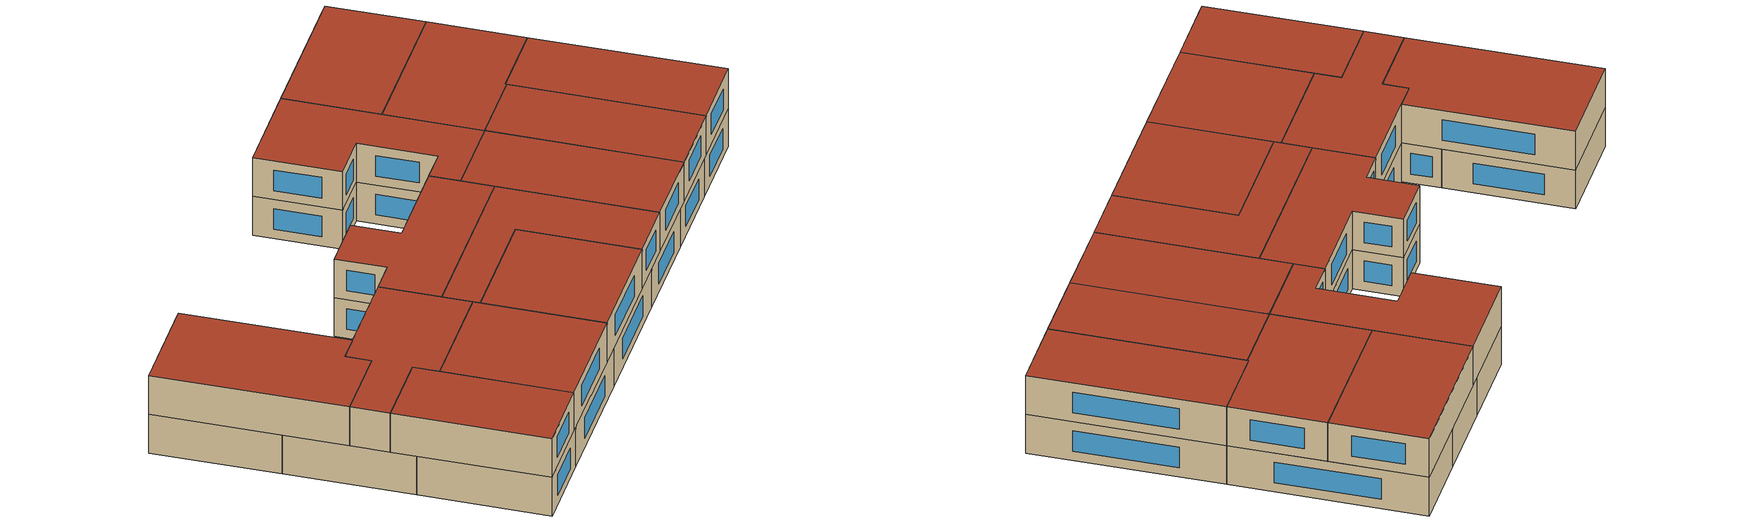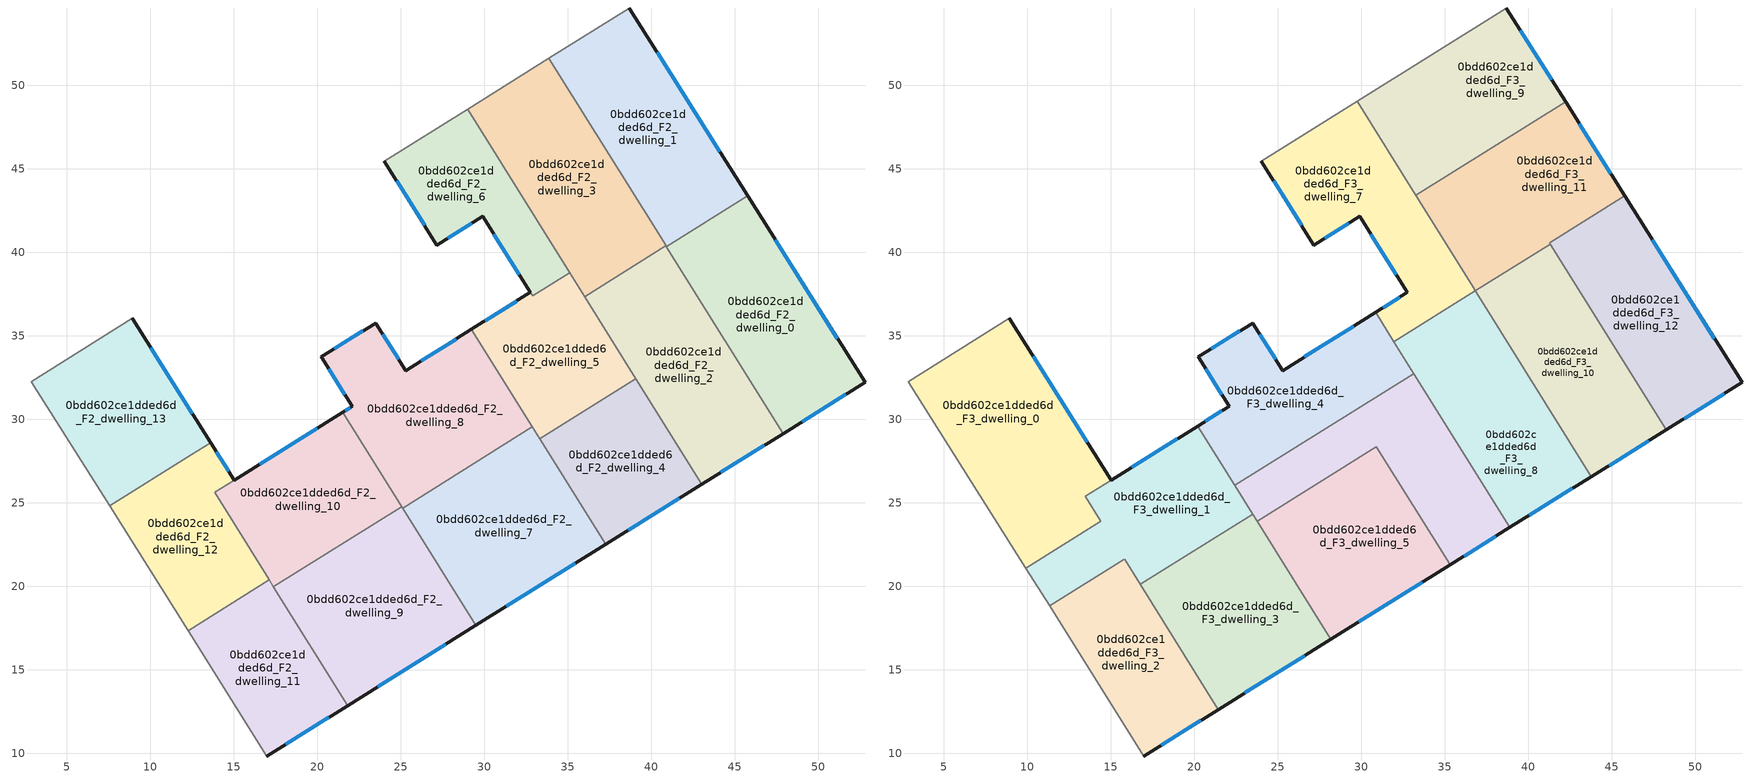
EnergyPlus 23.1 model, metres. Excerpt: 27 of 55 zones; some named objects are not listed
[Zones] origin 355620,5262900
0bdd602ce1dded6d_F2_dwelling_0
 floor to 0bdd602ce1dded6d_F1_dwelling_0 (EU_floor_Construction): 45.78,43.37 52.8,32.2 47.9,29.14 40.91,40.33 z6
 wall outside (EU_wall_Construction): 47.9,29.14 52.8,32.2 45.78,43.37 z6:9
 wall to 0bdd602ce1dded6d_F2_dwelling_1 (EU_wall_Construction): 45.78,43.37 40.91,40.33 z6:9
 wall to 0bdd602ce1dded6d_F2_dwelling_2 (EU_wall_Construction): 40.91,40.33 47.9,29.14 z6:9
 window (EU_Window_Construction): 49.05,29.85 51.65,31.48 / 51.16,34.82 47.43,40.74 z6.7:8.3
0bdd602ce1dded6d_F2_dwelling_1
 floor to 0bdd602ce1dded6d_F1_dwelling_1 (EU_floor_Construction): 38.7,54.62 45.78,43.37 40.91,40.33 33.87,51.6 z6
 wall outside (EU_wall_Construction): 45.78,43.37 38.7,54.62 z6:9
 wall adiabatic (EU_wall_Construction): 38.7,54.62 33.87,51.6 z6:9
 wall to 0bdd602ce1dded6d_F2_dwelling_3 (EU_wall_Construction): 33.87,51.6 40.89,40.37 z6:9
 wall to 0bdd602ce1dded6d_F2_dwelling_2 (EU_wall_Construction): 40.89,40.37 40.91,40.33 z6:9
 window (EU_Window_Construction): 44.12,46.01 40.36,51.98 z6.7:8.3
0bdd602ce1dded6d_F2_dwelling_10
 floor to 0bdd602ce1dded6d_F1_dwelling_10 (EU_floor_Construction): 21.54,30.41 25.07,24.76 17.38,19.96 13.85,25.61 z6
 wall outside (EU_wall_Construction): 21.54,30.41 15.03,26.35 z6:9
 wall to 0bdd602ce1dded6d_F2_dwelling_9 (EU_wall_Construction): 17.38,19.96 25.07,24.76 z6:9
 wall to 0bdd602ce1dded6d_F2_dwelling_12 (EU_wall_Construction): 15.03,26.35 13.85,25.61 17.13,20.37 z6:9
 wall to 0bdd602ce1dded6d_F2_dwelling_8 (EU_wall_Construction): 25.07,24.76 21.54,30.41 z6:9
 wall to 0bdd602ce1dded6d_F2_dwelling_11 (EU_wall_Construction): 17.13,20.37 17.38,19.96 z6:9
 window (EU_Window_Construction): 20.01,29.46 16.56,27.3 z6.7:8.3
 ceiling adiabatic (EU_roof_Construction): 23.75,23.94 20.22,29.59 13.85,25.61 17.38,19.96 z9
0bdd602ce1dded6d_F2_dwelling_11
 floor to 0bdd602ce1dded6d_F1_dwelling_11 (EU_floor_Construction): 17.13,20.37 21.83,12.85 17,9.83 12.27,17.34 z6
 wall outside (EU_wall_Construction): 17,9.83 21.83,12.85 z6:9
 wall adiabatic (EU_wall_Construction): 12.27,17.34 17,9.83 z6:9
 wall to 0bdd602ce1dded6d_F2_dwelling_12 (EU_wall_Construction): 17.13,20.37 12.27,17.34 z6:9
 wall to 0bdd602ce1dded6d_F2_dwelling_9 (EU_wall_Construction): 21.83,12.85 17.38,19.96 z6:9
 window (EU_Window_Construction): 18.13,10.54 20.69,12.14 z6.7:8.3
 roof outside (EU_roof_Construction): 21.45,12.61 16.78,20.1 16.75,20.13 z9
0bdd602ce1dded6d_F2_dwelling_12
 floor to 0bdd602ce1dded6d_F1_dwelling_12 (EU_floor_Construction): 15.03,26.35 13.85,25.61 17.13,20.37 12.27,17.34 7.57,24.81 13.62,28.59 z6
 wall outside (EU_wall_Construction): 15.03,26.35 13.62,28.59 z6:9
 wall adiabatic (EU_wall_Construction): 7.57,24.81 12.27,17.34 z6:9
 wall to 0bdd602ce1dded6d_F2_dwelling_13 (EU_wall_Construction): 12.45,27.85 7.57,24.81 / 13.62,28.59 12.45,27.86 z6:9
 window (EU_Window_Construction): 14.7,26.87 13.95,28.06 z6.7:8.3
0bdd602ce1dded6d_F2_dwelling_13
 floor to 0bdd602ce1dded6d_F1_dwelling_13 (EU_floor_Construction): 8.94,36.03 13.62,28.59 12.45,27.86 7.57,24.81 2.89,32.25 z6
 wall outside (EU_wall_Construction): 13.62,28.59 8.94,36.03 z6:9
 wall adiabatic (EU_wall_Construction): 8.94,36.03 2.89,32.25 7.57,24.81 z6:9
 window (EU_Window_Construction): 12.52,30.34 10.04,34.28 z6.7:8.3
0bdd602ce1dded6d_F2_dwelling_2
 floor to 0bdd602ce1dded6d_F1_dwelling_2 (EU_floor_Construction): 40.89,40.37 47.9,29.14 43.04,26.1 36.02,37.33 z6
 wall outside (EU_wall_Construction): 43.04,26.1 47.9,29.14 z6:9
 wall to 0bdd602ce1dded6d_F2_dwelling_3 (EU_wall_Construction): 40.89,40.37 36.02,37.33 z6:9
 wall to 0bdd602ce1dded6d_F2_dwelling_4 (EU_wall_Construction): 39.08,32.43 43.04,26.1 z6:9
 wall to 0bdd602ce1dded6d_F2_dwelling_5 (EU_wall_Construction): 36.02,37.33 39.08,32.43 z6:9
 window (EU_Window_Construction): 44.18,26.81 46.76,28.42 z6.7:8.3
 roof outside (EU_roof_Construction): 43.79,26.56 36.85,37.68 37.05,37.35 z9
0bdd602ce1dded6d_F2_dwelling_3
 floor to 0bdd602ce1dded6d_F1_dwelling_3 (EU_floor_Construction): 33.87,51.6 40.89,40.37 36.02,37.33 29.01,48.56 z6
 wall adiabatic (EU_wall_Construction): 33.87,51.6 29.01,48.56 z6:9
 wall to 0bdd602ce1dded6d_F2_dwelling_6 (EU_wall_Construction): 29.01,48.56 35.12,38.76 z6:9
 wall to 0bdd602ce1dded6d_F2_dwelling_5 (EU_wall_Construction): 35.12,38.76 36.02,37.33 z6:9
0bdd602ce1dded6d_F2_dwelling_4
 floor to 0bdd602ce1dded6d_F1_dwelling_4 (EU_floor_Construction): 39.08,32.43 43.04,26.1 37.28,22.5 33.33,28.84 z6
 wall outside (EU_wall_Construction): 37.28,22.5 43.04,26.1 z6:9
 wall to 0bdd602ce1dded6d_F2_dwelling_5 (EU_wall_Construction): 39.08,32.43 33.33,28.84 z6:9
 wall to 0bdd602ce1dded6d_F2_dwelling_7 (EU_wall_Construction): 33.33,28.84 37.28,22.5 z6:9
 window (EU_Window_Construction): 38.63,23.35 41.69,25.25 z6.7:8.3
0bdd602ce1dded6d_F2_dwelling_5
 floor to 0bdd602ce1dded6d_F1_dwelling_5 (EU_floor_Construction): 35.12,38.76 39.08,32.43 33.33,28.84 29.24,35.38 32.77,37.58 32.9,37.37 z6
 wall outside (EU_wall_Construction): 32.77,37.58 29.24,35.38 z6:9
 wall to 0bdd602ce1dded6d_F2_dwelling_8 (EU_wall_Construction): 29.24,35.38 32.89,29.53 z6:9
 wall to 0bdd602ce1dded6d_F2_dwelling_6 (EU_wall_Construction): 32.9,37.37 32.77,37.58 / 35.12,38.76 32.9,37.38 z6:9
 wall to 0bdd602ce1dded6d_F2_dwelling_7 (EU_wall_Construction): 32.89,29.53 33.33,28.84 z6:9
 window (EU_Window_Construction): 31.94,37.07 30.07,35.9 z6.7:8.3
0bdd602ce1dded6d_F2_dwelling_6
 floor to 0bdd602ce1dded6d_F1_dwelling_6 (EU_floor_Construction): 29.01,48.56 35.12,38.76 32.9,37.37 32.76,37.59 29.91,42.14 27.17,40.42 24.01,45.44 z6
 wall outside (EU_wall_Construction): 24.01,45.44 27.17,40.42 29.91,42.14 32.76,37.59 z6:9
 wall adiabatic (EU_wall_Construction): 29.01,48.56 24.01,45.44 z6:9
 window (EU_Window_Construction): 30.58,41.07 32.09,38.66 / 27.81,40.83 29.27,41.73 / 24.75,44.26 26.43,41.6 z6.7:8.3
0bdd602ce1dded6d_F2_dwelling_7
 floor to 0bdd602ce1dded6d_F1_dwelling_7 (EU_floor_Construction): 32.89,29.53 37.28,22.5 29.51,17.65 25.12,24.68 z6
 wall outside (EU_wall_Construction): 29.51,17.65 37.28,22.5 z6:9
 wall to 0bdd602ce1dded6d_F2_dwelling_8 (EU_wall_Construction): 32.89,29.53 25.12,24.68 z6:9
 wall to 0bdd602ce1dded6d_F2_dwelling_9 (EU_wall_Construction): 25.12,24.68 29.51,17.65 z6:9
 window (EU_Window_Construction): 31.34,18.79 35.46,21.36 z6.7:8.3
0bdd602ce1dded6d_F2_dwelling_8
 floor to 0bdd602ce1dded6d_F1_dwelling_8 (EU_floor_Construction): 29.24,35.38 32.89,29.53 25.12,24.68 21.54,30.41 22.1,30.76 20.25,33.72 23.51,35.75 25.3,32.91 z6
 wall outside (EU_wall_Construction): 29.24,35.38 25.3,32.91 23.51,35.75 20.25,33.72 22.1,30.76 21.54,30.41 z6:9
 wall to 0bdd602ce1dded6d_F2_dwelling_9 (EU_wall_Construction): 25.07,24.76 25.12,24.68 z6:9
 window (EU_Window_Construction): 22.74,35.28 21.01,34.2 / 24.88,33.58 23.93,35.09 / 28.31,34.8 26.22,33.49 / 21.97,30.68 21.67,30.49 / 20.68,33.03 21.67,31.46 z6.7:8.3
0bdd602ce1dded6d_F2_dwelling_9
 floor to 0bdd602ce1dded6d_F1_dwelling_9 (EU_floor_Construction): 25.07,24.76 29.51,17.65 21.83,12.85 17.38,19.96 z6
 wall outside (EU_wall_Construction): 21.83,12.85 29.51,17.65 z6:9
 window (EU_Window_Construction): 23.63,13.97 27.71,16.52 z6.7:8.3
0bdd602ce1dded6d_F3_dwelling_0
 floor to 0bdd602ce1dded6d_F2_dwelling_13 (EU_floor_Construction): 8.94,36.03 13.62,28.59 12.45,27.86 7.57,24.81 2.89,32.25 z9
 floor to 0bdd602ce1dded6d_F2_dwelling_12 (EU_floor_Construction): 13.62,28.59 15.03,26.35 13.48,25.38 14.41,23.89 9.92,21.08 7.57,24.81 z9
 wall outside (EU_wall_Construction): 15.03,26.35 8.94,36.03 z9:12
 wall adiabatic (EU_wall_Construction): 8.94,36.03 2.89,32.25 9.92,21.08 z9:12
 wall to 0bdd602ce1dded6d_F3_dwelling_1 (EU_wall_Construction): 9.92,21.08 14.41,23.89 13.48,25.38 15.03,26.35 z9:12
 window (EU_Window_Construction): 13.6,28.62 10.37,33.75 z9.7:11.3
 roof outside (EU_roof_Construction): 14.41,23.89 13.48,25.38 15.03,26.35 8.94,36.03 2.89,32.25 9.92,21.08 z12
0bdd602ce1dded6d_F3_dwelling_1
 floor to 0bdd602ce1dded6d_F2_dwelling_11 (EU_floor_Construction): 17.13,20.37 17.15,20.33 16.78,20.1 16.75,20.14 z9
 floor to 0bdd602ce1dded6d_F2_dwelling_12 (EU_floor_Construction): 15.03,26.35 13.85,25.61 17.13,20.37 16.75,20.14 15.83,21.62 11.35,18.81 9.92,21.08 14.41,23.89 13.48,25.38 z9
 floor adiabatic (EU_floor_Construction): 20.22,29.59 23.52,24.31 17.15,20.33 13.85,25.61 z9
 wall outside (EU_wall_Construction): 20.22,29.59 15.03,26.35 z9:12
 wall adiabatic (EU_wall_Construction): 9.92,21.08 11.34,18.81 z9:12
 wall to 0bdd602ce1dded6d_F3_dwelling_3 (EU_wall_Construction): 16.78,20.1 23.52,24.31 z9:12
 wall to 0bdd602ce1dded6d_F3_dwelling_2 (EU_wall_Construction): 11.34,18.81 15.83,21.61 / 15.83,21.62 16.78,20.1 z9:12
 wall to 0bdd602ce1dded6d_F3_dwelling_4 (EU_wall_Construction): 22.44,26.04 20.22,29.59 z9:12
 wall to 0bdd602ce1dded6d_F3_dwelling_6 (EU_wall_Construction): 23.52,24.31 22.44,26.04 z9:12
 window (EU_Window_Construction): 19,28.83 16.25,27.11 z9.7:11.3
 roof outside (EU_roof_Construction): 23.52,24.31 20.22,29.59 13.48,25.38 14.41,23.89 9.92,21.08 11.34,18.81 15.83,21.62 16.78,20.1 z12
0bdd602ce1dded6d_F3_dwelling_10
 floor to 0bdd602ce1dded6d_F2_dwelling_2 (EU_floor_Construction): 40.96,40.25 47.9,29.14 43.79,26.56 36.85,37.68 z9
 floor to 0bdd602ce1dded6d_F2_dwelling_0 (EU_floor_Construction): 41.33,40.48 48.28,29.37 47.9,29.14 40.96,40.25 z9
 wall outside (EU_wall_Construction): 43.79,26.56 48.28,29.37 z9:12
 wall to 0bdd602ce1dded6d_F3_dwelling_12 (EU_wall_Construction): 48.28,29.37 41.33,40.48 z9:12
 wall to 0bdd602ce1dded6d_F3_dwelling_11 (EU_wall_Construction): 41.33,40.48 36.85,37.68 z9:12
 wall to 0bdd602ce1dded6d_F3_dwelling_8 (EU_wall_Construction): 36.85,37.68 37.05,37.35 43.79,26.56 z9:12
 window (EU_Window_Construction): 44.84,27.22 47.22,28.71 z9.7:11.3
 roof outside (EU_roof_Construction): 48.28,29.37 41.33,40.48 36.85,37.68 43.79,26.56 z12
0bdd602ce1dded6d_F3_dwelling_11
 floor to 0bdd602ce1dded6d_F2_dwelling_1 (EU_floor_Construction): 42.24,49 45.78,43.37 40.91,40.33 37.39,45.97 z9
 floor to 0bdd602ce1dded6d_F2_dwelling_0 (EU_floor_Construction): 45.78,43.36 41.29,40.56 41.33,40.48 40.96,40.25 40.91,40.33 z9
 floor to 0bdd602ce1dded6d_F2_dwelling_3 (EU_floor_Construction): 37.39,45.97 40.89,40.37 36.77,37.8 33.27,43.39 z9
 floor to 0bdd602ce1dded6d_F2_dwelling_2 (EU_floor_Construction): 40.89,40.37 40.96,40.25 36.84,37.68 36.77,37.8 z9
 wall outside (EU_wall_Construction): 45.78,43.36 42.24,49 z9:12
 wall to 0bdd602ce1dded6d_F3_dwelling_9 (EU_wall_Construction): 42.24,49 33.27,43.39 z9:12
 wall to 0bdd602ce1dded6d_F3_dwelling_12 (EU_wall_Construction): 41.33,40.48 41.29,40.56 45.78,43.36 z9:12
 wall to 0bdd602ce1dded6d_F3_dwelling_8 (EU_wall_Construction): 36.77,37.79 36.84,37.68 z9:12
 wall to 0bdd602ce1dded6d_F3_dwelling_7 (EU_wall_Construction): 33.27,43.39 36.77,37.79 z9:12
 window (EU_Window_Construction): 44.95,44.69 43.07,47.67 z9.7:11.3
 roof outside (EU_roof_Construction): 41.33,40.48 41.29,40.56 45.78,43.36 42.24,49 33.27,43.39 36.77,37.79 36.84,37.68 z12
0bdd602ce1dded6d_F3_dwelling_12
 floor to 0bdd602ce1dded6d_F2_dwelling_0 (EU_floor_Construction): 45.78,43.36 52.8,32.2 48.28,29.37 41.33,40.48 41.29,40.56 z9
 wall outside (EU_wall_Construction): 48.28,29.37 52.8,32.2 45.78,43.36 z9:12
 window (EU_Window_Construction): 51.16,34.82 47.43,40.74 / 49.34,30.03 51.74,31.53 z9.7:11.3
 roof outside (EU_roof_Construction): 52.8,32.2 45.78,43.36 41.29,40.56 41.33,40.48 48.28,29.37 z12
0bdd602ce1dded6d_F3_dwelling_2
 floor to 0bdd602ce1dded6d_F2_dwelling_11 (EU_floor_Construction): 16.75,20.13 21.45,12.61 17,9.83 12.27,17.34 z9
 floor to 0bdd602ce1dded6d_F2_dwelling_12 (EU_floor_Construction): 15.83,21.61 16.75,20.13 12.27,17.34 11.35,18.81 z9
 wall outside (EU_wall_Construction): 17,9.83 21.45,12.61 z9:12
 wall adiabatic (EU_wall_Construction): 11.34,18.81 17,9.83 z9:12
 wall to 0bdd602ce1dded6d_F3_dwelling_3 (EU_wall_Construction): 21.45,12.61 16.78,20.1 z9:12
 window (EU_Window_Construction): 18.04,10.48 20.41,11.96 z9.7:11.3
 roof outside (EU_roof_Construction): 21.45,12.61 15.83,21.61 11.34,18.81 17,9.83 z12
0bdd602ce1dded6d_F3_dwelling_3
 floor to 0bdd602ce1dded6d_F2_dwelling_9 (EU_floor_Construction): 23.75,23.94 28.19,16.82 21.83,12.85 17.38,19.96 z9
 floor to 0bdd602ce1dded6d_F2_dwelling_11 (EU_floor_Construction): 17.15,20.33 21.83,12.85 21.45,12.61 16.78,20.1 z9
 floor adiabatic (EU_floor_Construction): 23.52,24.31 23.75,23.94 17.38,19.96 17.15,20.33 z9
 wall outside (EU_wall_Construction): 21.45,12.61 28.19,16.82 z9:12
 wall to 0bdd602ce1dded6d_F3_dwelling_5 (EU_wall_Construction): 28.19,16.82 23.77,23.9 z9:12
 wall to 0bdd602ce1dded6d_F3_dwelling_6 (EU_wall_Construction): 23.77,23.9 23.52,24.31 z9:12
 window (EU_Window_Construction): 23.04,13.6 26.61,15.83 z9.7:11.3
 roof outside (EU_roof_Construction): 28.19,16.82 23.52,24.31 16.78,20.1 21.45,12.61 z12
0bdd602ce1dded6d_F3_dwelling_4
 floor to 0bdd602ce1dded6d_F2_dwelling_8 (EU_floor_Construction): 29.24,35.38 31.53,31.72 23.75,26.86 21.54,30.41 22.1,30.76 20.25,33.72 23.51,35.75 25.3,32.91 z9
 floor to 0bdd602ce1dded6d_F2_dwelling_5 (EU_floor_Construction): 30.86,36.39 33.15,32.73 31.53,31.72 29.24,35.38 z9
 floor to 0bdd602ce1dded6d_F2_dwelling_10 (EU_floor_Construction): 21.54,30.41 23.75,26.86 22.44,26.04 20.22,29.59 z9
 wall outside (EU_wall_Construction): 30.86,36.39 25.3,32.91 23.51,35.75 20.25,33.72 22.1,30.76 20.22,29.59 z9:12
 wall to 0bdd602ce1dded6d_F3_dwelling_6 (EU_wall_Construction): 22.44,26.04 33.15,32.73 z9:12
 wall to 0bdd602ce1dded6d_F3_dwelling_8 (EU_wall_Construction): 33.15,32.73 31.97,34.63 z9:12
 wall to 0bdd602ce1dded6d_F3_dwelling_7 (EU_wall_Construction): 31.97,34.63 30.86,36.39 z9:12
 window (EU_Window_Construction): 20.68,33.03 21.67,31.46 / 22.74,35.28 21.01,34.2 / 24.88,33.58 23.93,35.09 / 29.56,35.58 26.6,33.73 / 21.66,30.49 20.66,29.86 z9.7:11.3
 roof outside (EU_roof_Construction): 33.15,32.73 30.86,36.39 25.3,32.91 23.51,35.75 20.25,33.72 22.1,30.76 20.22,29.59 22.44,26.04 z12
0bdd602ce1dded6d_F3_dwelling_5
 floor to 0bdd602ce1dded6d_F2_dwelling_7 (EU_floor_Construction): 30.93,28.31 35.32,21.28 29.51,17.65 25.12,24.68 z9
 floor to 0bdd602ce1dded6d_F2_dwelling_9 (EU_floor_Construction): 25.12,24.68 29.51,17.65 28.19,16.82 23.77,23.9 25.09,24.72 z9
 floor to 0bdd602ce1dded6d_F2_dwelling_8 (EU_floor_Construction): 30.91,28.35 30.93,28.31 25.12,24.68 25.09,24.72 z9
 wall outside (EU_wall_Construction): 28.19,16.82 35.33,21.28 z9:12
 wall to 0bdd602ce1dded6d_F3_dwelling_6 (EU_wall_Construction): 35.33,21.28 30.91,28.35 23.77,23.9 z9:12
 window (EU_Window_Construction): 29.87,17.87 33.65,20.23 z9.7:11.3
 roof outside (EU_roof_Construction): 35.33,21.28 30.91,28.35 23.77,23.9 28.19,16.82 z12
0bdd602ce1dded6d_F3_dwelling_6
 floor to 0bdd602ce1dded6d_F2_dwelling_8 (EU_floor_Construction): 31.53,31.72 32.89,29.53 30.93,28.31 30.91,28.35 25.09,24.72 23.75,26.86 z9
 floor to 0bdd602ce1dded6d_F2_dwelling_10 (EU_floor_Construction): 23.75,26.86 25.07,24.76 23.75,23.94 22.44,26.04 z9
 floor to 0bdd602ce1dded6d_F2_dwelling_7 (EU_floor_Construction): 32.89,29.53 37.28,22.5 35.32,21.28 30.93,28.31 z9
 floor to 0bdd602ce1dded6d_F2_dwelling_9 (EU_floor_Construction): 25.07,24.76 25.09,24.72 23.77,23.9 23.75,23.94 z9
 floor to 0bdd602ce1dded6d_F2_dwelling_5 (EU_floor_Construction): 33.15,32.73 34.95,29.85 33.33,28.84 31.53,31.72 z9
 floor to 0bdd602ce1dded6d_F2_dwelling_4 (EU_floor_Construction): 34.95,29.85 38.91,23.52 37.28,22.5 33.33,28.84 z9
 wall outside (EU_wall_Construction): 35.33,21.28 38.91,23.52 z9:12
 wall to 0bdd602ce1dded6d_F3_dwelling_8 (EU_wall_Construction): 38.91,23.52 33.15,32.73 z9:12
 window (EU_Window_Construction): 36.17,21.8 38.07,22.99 z9.7:11.3
 roof outside (EU_roof_Construction): 38.91,23.52 33.15,32.73 22.44,26.04 23.77,23.9 30.91,28.35 35.33,21.28 z12
0bdd602ce1dded6d_F3_dwelling_7
 floor to 0bdd602ce1dded6d_F2_dwelling_5 (EU_floor_Construction): 35.12,38.76 36.09,37.21 31.97,34.63 30.86,36.39 32.77,37.58 32.9,37.37 z9
 floor to 0bdd602ce1dded6d_F2_dwelling_6 (EU_floor_Construction): 29.01,48.56 35.12,38.76 32.9,37.37 32.77,37.58 29.91,42.14 27.17,40.42 24.01,45.44 z9
 floor to 0bdd602ce1dded6d_F2_dwelling_3 (EU_floor_Construction): 29.75,49.03 36.77,37.79 36.02,37.33 29.01,48.56 z9
 floor to 0bdd602ce1dded6d_F2_dwelling_2 (EU_floor_Construction): 36.77,37.79 36.84,37.68 36.09,37.21 36.02,37.33 z9
 wall outside (EU_wall_Construction): 24.01,45.44 27.17,40.42 29.91,42.14 32.77,37.58 30.86,36.39 z9:12
 wall adiabatic (EU_wall_Construction): 29.75,49.03 24.01,45.44 z9:12
 wall to 0bdd602ce1dded6d_F3_dwelling_8 (EU_wall_Construction): 31.97,34.63 36.84,37.68 / 36.77,37.79 36.84,37.68 z9:12
 wall to 0bdd602ce1dded6d_F3_dwelling_9 (EU_wall_Construction): 33.27,43.4 29.75,49.03 z9:12
 window (EU_Window_Construction): 27.81,40.83 29.27,41.73 / 24.75,44.26 26.43,41.6 / 32.32,37.3 31.31,36.67 / 30.58,41.07 32.1,38.65 z9.7:11.3
 roof outside (EU_roof_Construction): 36.84,37.68 36.77,37.79 29.75,49.03 24.01,45.44 27.17,40.42 29.91,42.14 32.77,37.58 30.86,36.39 31.97,34.63 z12
0bdd602ce1dded6d_F3_dwelling_8
 floor to 0bdd602ce1dded6d_F2_dwelling_4 (EU_floor_Construction): 39.08,32.43 43.04,26.1 38.91,23.52 34.95,29.85 z9
 floor to 0bdd602ce1dded6d_F2_dwelling_5 (EU_floor_Construction): 36.09,37.21 39.08,32.43 34.95,29.85 31.97,34.63 z9
 floor to 0bdd602ce1dded6d_F2_dwelling_2 (EU_floor_Construction): 37.05,37.35 43.79,26.56 43.04,26.1 36.09,37.21 36.85,37.68 z9
 wall outside (EU_wall_Construction): 38.91,23.52 43.79,26.56 z9:12
 window (EU_Window_Construction): 40.05,24.23 42.64,25.85 z9.7:11.3
 roof outside (EU_roof_Construction): 43.79,26.56 37.05,37.35 36.84,37.68 31.97,34.63 38.91,23.52 z12
0bdd602ce1dded6d_F3_dwelling_9
 floor to 0bdd602ce1dded6d_F2_dwelling_1 (EU_floor_Construction): 38.7,54.62 42.24,49 37.39,45.97 33.87,51.6 z9
 floor to 0bdd602ce1dded6d_F2_dwelling_3 (EU_floor_Construction): 33.87,51.6 37.39,45.97 33.27,43.39 29.75,49.03 z9
 wall outside (EU_wall_Construction): 42.24,49 38.7,54.62 z9:12
 wall adiabatic (EU_wall_Construction): 38.7,54.62 29.75,49.03 z9:12
 window (EU_Window_Construction): 41.41,50.32 39.53,53.3 z9.7:11.3
 roof outside (EU_roof_Construction): 42.24,49 38.7,54.62 29.75,49.03 33.27,43.39 z12
[Building]
EU S2 Campaign: North Axis=0; Terrain=City; Solar Distribution=FullExterior
[Site:Location]
Budapest.Ferenc.Liszt.Intl.AP: Latitude=47.437; Longitude=19.256; Time Zone=1; Elevation=185
[SizingPeriod:WeatherFileDays]
AnnualSizingPeriod: Begin Month=1; Begin Day of Month=1; End Month=12; End Day of Month=31; Day of Week for Start Day=Monday; Use Weather File Daylight Saving Period=No; Use Weather File Rain and Snow Indicators=No
[MATERIAL]
EU_InternalMass_Material: Roughness=MediumRough; Thickness=0.1; Conductivity=1; Density=1800; Specific Heat=900; Thermal Absorptance=0.9; Solar Absorptance=0.7; Visible Absorptance=0.7
[MATERIAL:NOMASS] Roughness=MediumRough; Thermal Absorptance=0.9; Solar Absorptance=0.7; Visible Absorptance=0.7
Name | Thermal Resistance
EU_wall_NoMass | 0.832559
EU_roof_NoMass | 1.39638
EU_floor_NoMass | 0.872794
[WINDOWMATERIAL:SIMPLEGLAZINGSYSTEM]
EU_Window_SimpleGlazing: UFactor=2.79869; Solar Heat Gain Coefficient=0.75; Visible Transmittance=0.75
[CONSTRUCTION]
EU_wall_Construction: EU_wall_NoMass
EU_roof_Construction: EU_roof_NoMass
EU_floor_Construction: EU_floor_NoMass
EU_Window_Construction: EU_Window_SimpleGlazing
EU_InternalMass_Construction: EU_InternalMass_Material
[ZONE] Type=1; Multiplier=1; Ceiling Height=autocalculate; Floor Area=autocalculate; Part of Total Floor Area=Yes
Name | Volume
0bdd602ce1dded6d_F2_dwelling_0 | 227.938
0bdd602ce1dded6d_F3_dwelling_0 | 272.494
0bdd602ce1dded6d_F2_dwelling_1 | 227.961
0bdd602ce1dded6d_F3_dwelling_1 | 190.933
0bdd602ce1dded6d_F2_dwelling_10 | 181.027
0bdd602ce1dded6d_F3_dwelling_10 | 208.146
0bdd602ce1dded6d_F2_dwelling_11 | 151.982
0bdd602ce1dded6d_F3_dwelling_11 | 212.604
0bdd602ce1dded6d_F2_dwelling_12 | 162.929
0bdd602ce1dded6d_F3_dwelling_12 | 210.454
0bdd602ce1dded6d_F2_dwelling_13 | 187.923
0bdd602ce1dded6d_F2_dwelling_2 | 227.967
0bdd602ce1dded6d_F3_dwelling_2 | 167.772
0bdd602ce1dded6d_F2_dwelling_3 | 227.969
0bdd602ce1dded6d_F3_dwelling_3 | 210.424
0bdd602ce1dded6d_F2_dwelling_4 | 151.972
0bdd602ce1dded6d_F3_dwelling_4 | 201.463
0bdd602ce1dded6d_F2_dwelling_5 | 155.064
0bdd602ce1dded6d_F3_dwelling_5 | 210.415
0bdd602ce1dded6d_F2_dwelling_6 | 148.909
0bdd602ce1dded6d_F3_dwelling_6 | 201.441
0bdd602ce1dded6d_F2_dwelling_7 | 227.96
0bdd602ce1dded6d_F3_dwelling_7 | 212.647
0bdd602ce1dded6d_F2_dwelling_8 | 227.95
0bdd602ce1dded6d_F3_dwelling_8 | 226.066
0bdd602ce1dded6d_F2_dwelling_9 | 227.97
0bdd602ce1dded6d_F3_dwelling_9 | 210.439
[INTERNALMASS] Construction=EU_InternalMass_Construction
Name | Zone or ZoneList | Surface Area
0bdd602ce1dded6d_F2_dwelling_0_EU_InternalMass | 0bdd602ce1dded6d_F2_dwelling_0 | 75.9794
0bdd602ce1dded6d_F2_dwelling_1_EU_InternalMass | 0bdd602ce1dded6d_F2_dwelling_1 | 75.987
0bdd602ce1dded6d_F2_dwelling_2_EU_InternalMass | 0bdd602ce1dded6d_F2_dwelling_2 | 75.9888
0bdd602ce1dded6d_F2_dwelling_3_EU_InternalMass | 0bdd602ce1dded6d_F2_dwelling_3 | 75.9896
0bdd602ce1dded6d_F2_dwelling_4_EU_InternalMass | 0bdd602ce1dded6d_F2_dwelling_4 | 50.6574
0bdd602ce1dded6d_F2_dwelling_5_EU_InternalMass | 0bdd602ce1dded6d_F2_dwelling_5 | 51.6879
0bdd602ce1dded6d_F2_dwelling_6_EU_InternalMass | 0bdd602ce1dded6d_F2_dwelling_6 | 49.6358
0bdd602ce1dded6d_F2_dwelling_7_EU_InternalMass | 0bdd602ce1dded6d_F2_dwelling_7 | 75.9865
0bdd602ce1dded6d_F2_dwelling_8_EU_InternalMass | 0bdd602ce1dded6d_F2_dwelling_8 | 75.9834
0bdd602ce1dded6d_F2_dwelling_9_EU_InternalMass | 0bdd602ce1dded6d_F2_dwelling_9 | 75.9901
0bdd602ce1dded6d_F2_dwelling_10_EU_InternalMass | 0bdd602ce1dded6d_F2_dwelling_10 | 60.3439
0bdd602ce1dded6d_F2_dwelling_11_EU_InternalMass | 0bdd602ce1dded6d_F2_dwelling_11 | 50.6608
0bdd602ce1dded6d_F2_dwelling_12_EU_InternalMass | 0bdd602ce1dded6d_F2_dwelling_12 | 54.3192
0bdd602ce1dded6d_F2_dwelling_13_EU_InternalMass | 0bdd602ce1dded6d_F2_dwelling_13 | 62.6387
0bdd602ce1dded6d_F3_dwelling_0_EU_InternalMass | 0bdd602ce1dded6d_F3_dwelling_0 | 90.8293
0bdd602ce1dded6d_F3_dwelling_1_EU_InternalMass | 0bdd602ce1dded6d_F3_dwelling_1 | 63.6433
0bdd602ce1dded6d_F3_dwelling_2_EU_InternalMass | 0bdd602ce1dded6d_F3_dwelling_2 | 55.9558
0bdd602ce1dded6d_F3_dwelling_3_EU_InternalMass | 0bdd602ce1dded6d_F3_dwelling_3 | 70.1405
0bdd602ce1dded6d_F3_dwelling_4_EU_InternalMass | 0bdd602ce1dded6d_F3_dwelling_4 | 67.1545
0bdd602ce1dded6d_F3_dwelling_5_EU_InternalMass | 0bdd602ce1dded6d_F3_dwelling_5 | 70.1384
0bdd602ce1dded6d_F3_dwelling_6_EU_InternalMass | 0bdd602ce1dded6d_F3_dwelling_6 | 67.1471
0bdd602ce1dded6d_F3_dwelling_7_EU_InternalMass | 0bdd602ce1dded6d_F3_dwelling_7 | 70.9113
0bdd602ce1dded6d_F3_dwelling_8_EU_InternalMass | 0bdd602ce1dded6d_F3_dwelling_8 | 75.3555
0bdd602ce1dded6d_F3_dwelling_9_EU_InternalMass | 0bdd602ce1dded6d_F3_dwelling_9 | 70.1469
0bdd602ce1dded6d_F3_dwelling_10_EU_InternalMass | 0bdd602ce1dded6d_F3_dwelling_10 | 69.4115
0bdd602ce1dded6d_F3_dwelling_11_EU_InternalMass | 0bdd602ce1dded6d_F3_dwelling_11 | 70.8681
0bdd602ce1dded6d_F3_dwelling_12_EU_InternalMass | 0bdd602ce1dded6d_F3_dwelling_12 | 70.1515
[OTHEREQUIPMENT] Fuel Type=Electricity; Design Level Calculation Method=Watts/Area; Power per Zone Floor Area=1; Fraction Latent=0; Fraction Radiant=0; Fraction Lost=0; Carbon Dioxide Generation Rate=0; EndUse Subcategory=EU_Step8_InternalGains
Name | Zone or ZoneList or Space or SpaceList | Schedule
EU_Step8_InternalGain_0bdd602ce1dded6d_F2_dwelling_0_f000 | 0bdd602ce1dded6d_F2_dwelling_0 | EU_Step8_GainSchedule_0bdd602ce1dded6d_F2_dwelling_0_f000
EU_Step8_InternalGain_0bdd602ce1dded6d_F2_dwelling_1_f000 | 0bdd602ce1dded6d_F2_dwelling_1 | EU_Step8_GainSchedule_0bdd602ce1dded6d_F2_dwelling_1_f000
EU_Step8_InternalGain_0bdd602ce1dded6d_F2_dwelling_2_f000 | 0bdd602ce1dded6d_F2_dwelling_2 | EU_Step8_GainSchedule_0bdd602ce1dded6d_F2_dwelling_2_f000
EU_Step8_InternalGain_0bdd602ce1dded6d_F2_dwelling_3_f000 | 0bdd602ce1dded6d_F2_dwelling_3 | EU_Step8_GainSchedule_0bdd602ce1dded6d_F2_dwelling_3_f000
EU_Step8_InternalGain_0bdd602ce1dded6d_F2_dwelling_4_f000 | 0bdd602ce1dded6d_F2_dwelling_4 | EU_Step8_GainSchedule_0bdd602ce1dded6d_F2_dwelling_4_f000
EU_Step8_InternalGain_0bdd602ce1dded6d_F2_dwelling_5_f000 | 0bdd602ce1dded6d_F2_dwelling_5 | EU_Step8_GainSchedule_0bdd602ce1dded6d_F2_dwelling_5_f000
EU_Step8_InternalGain_0bdd602ce1dded6d_F2_dwelling_6_f000 | 0bdd602ce1dded6d_F2_dwelling_6 | EU_Step8_GainSchedule_0bdd602ce1dded6d_F2_dwelling_6_f000
EU_Step8_InternalGain_0bdd602ce1dded6d_F2_dwelling_7_f000 | 0bdd602ce1dded6d_F2_dwelling_7 | EU_Step8_GainSchedule_0bdd602ce1dded6d_F2_dwelling_7_f000
EU_Step8_InternalGain_0bdd602ce1dded6d_F2_dwelling_8_f000 | 0bdd602ce1dded6d_F2_dwelling_8 | EU_Step8_GainSchedule_0bdd602ce1dded6d_F2_dwelling_8_f000
EU_Step8_InternalGain_0bdd602ce1dded6d_F2_dwelling_9_f000 | 0bdd602ce1dded6d_F2_dwelling_9 | EU_Step8_GainSchedule_0bdd602ce1dded6d_F2_dwelling_9_f000
EU_Step8_InternalGain_0bdd602ce1dded6d_F2_dwelling_10_f000 | 0bdd602ce1dded6d_F2_dwelling_10 | EU_Step8_GainSchedule_0bdd602ce1dded6d_F2_dwelling_10_f000
EU_Step8_InternalGain_0bdd602ce1dded6d_F2_dwelling_11_f000 | 0bdd602ce1dded6d_F2_dwelling_11 | EU_Step8_GainSchedule_0bdd602ce1dded6d_F2_dwelling_11_f000
EU_Step8_InternalGain_0bdd602ce1dded6d_F2_dwelling_12_f000 | 0bdd602ce1dded6d_F2_dwelling_12 | EU_Step8_GainSchedule_0bdd602ce1dded6d_F2_dwelling_12_f000
EU_Step8_InternalGain_0bdd602ce1dded6d_F2_dwelling_13_f000 | 0bdd602ce1dded6d_F2_dwelling_13 | EU_Step8_GainSchedule_0bdd602ce1dded6d_F2_dwelling_13_f000
EU_Step8_InternalGain_0bdd602ce1dded6d_F3_dwelling_0_f000 | 0bdd602ce1dded6d_F3_dwelling_0 | EU_Step8_GainSchedule_0bdd602ce1dded6d_F3_dwelling_0_f000
EU_Step8_InternalGain_0bdd602ce1dded6d_F3_dwelling_1_f000 | 0bdd602ce1dded6d_F3_dwelling_1 | EU_Step8_GainSchedule_0bdd602ce1dded6d_F3_dwelling_1_f000
EU_Step8_InternalGain_0bdd602ce1dded6d_F3_dwelling_2_f000 | 0bdd602ce1dded6d_F3_dwelling_2 | EU_Step8_GainSchedule_0bdd602ce1dded6d_F3_dwelling_2_f000
EU_Step8_InternalGain_0bdd602ce1dded6d_F3_dwelling_3_f000 | 0bdd602ce1dded6d_F3_dwelling_3 | EU_Step8_GainSchedule_0bdd602ce1dded6d_F3_dwelling_3_f000
EU_Step8_InternalGain_0bdd602ce1dded6d_F3_dwelling_4_f000 | 0bdd602ce1dded6d_F3_dwelling_4 | EU_Step8_GainSchedule_0bdd602ce1dded6d_F3_dwelling_4_f000
EU_Step8_InternalGain_0bdd602ce1dded6d_F3_dwelling_5_f000 | 0bdd602ce1dded6d_F3_dwelling_5 | EU_Step8_GainSchedule_0bdd602ce1dded6d_F3_dwelling_5_f000
EU_Step8_InternalGain_0bdd602ce1dded6d_F3_dwelling_6_f000 | 0bdd602ce1dded6d_F3_dwelling_6 | EU_Step8_GainSchedule_0bdd602ce1dded6d_F3_dwelling_6_f000
EU_Step8_InternalGain_0bdd602ce1dded6d_F3_dwelling_7_f000 | 0bdd602ce1dded6d_F3_dwelling_7 | EU_Step8_GainSchedule_0bdd602ce1dded6d_F3_dwelling_7_f000
EU_Step8_InternalGain_0bdd602ce1dded6d_F3_dwelling_8_f000 | 0bdd602ce1dded6d_F3_dwelling_8 | EU_Step8_GainSchedule_0bdd602ce1dded6d_F3_dwelling_8_f000
EU_Step8_InternalGain_0bdd602ce1dded6d_F3_dwelling_9_f000 | 0bdd602ce1dded6d_F3_dwelling_9 | EU_Step8_GainSchedule_0bdd602ce1dded6d_F3_dwelling_9_f000
EU_Step8_InternalGain_0bdd602ce1dded6d_F3_dwelling_10_f000 | 0bdd602ce1dded6d_F3_dwelling_10 | EU_Step8_GainSchedule_0bdd602ce1dded6d_F3_dwelling_10_f000
EU_Step8_InternalGain_0bdd602ce1dded6d_F3_dwelling_11_f000 | 0bdd602ce1dded6d_F3_dwelling_11 | EU_Step8_GainSchedule_0bdd602ce1dded6d_F3_dwelling_11_f000
EU_Step8_InternalGain_0bdd602ce1dded6d_F3_dwelling_12_f000 | 0bdd602ce1dded6d_F3_dwelling_12 | EU_Step8_GainSchedule_0bdd602ce1dded6d_F3_dwelling_12_f000
[ZONEVENTILATION:DESIGNFLOWRATE] Schedule=EU_AlwaysOn; Design Flow Rate Calculation Method=AirChanges/Hour; Air Changes per Hour=0.475469; Ventilation Type=Natural; Fan Pressure Rise=0; Fan Total Efficiency=1; Constant Term Coefficient=1; Temperature Term Coefficient=0; Velocity Term Coefficient=0; Velocity Squared Term Coefficient=0; Minimum Indoor Temperature=-100; Maximum Indoor Temperature=100; Delta Temperature=-100; Minimum Outdoor Temperature=-100; Maximum Outdoor Temperature=100; Maximum Wind Speed=40
Name | Zone or ZoneList or Space or SpaceList
EU_ConstantAir_0bdd602ce1dded6d_F2_dwelling_0 | 0bdd602ce1dded6d_F2_dwelling_0
EU_ConstantAir_0bdd602ce1dded6d_F2_dwelling_1 | 0bdd602ce1dded6d_F2_dwelling_1
EU_ConstantAir_0bdd602ce1dded6d_F2_dwelling_2 | 0bdd602ce1dded6d_F2_dwelling_2
EU_ConstantAir_0bdd602ce1dded6d_F2_dwelling_3 | 0bdd602ce1dded6d_F2_dwelling_3
EU_ConstantAir_0bdd602ce1dded6d_F2_dwelling_4 | 0bdd602ce1dded6d_F2_dwelling_4
EU_ConstantAir_0bdd602ce1dded6d_F2_dwelling_5 | 0bdd602ce1dded6d_F2_dwelling_5
EU_ConstantAir_0bdd602ce1dded6d_F2_dwelling_6 | 0bdd602ce1dded6d_F2_dwelling_6
EU_ConstantAir_0bdd602ce1dded6d_F2_dwelling_7 | 0bdd602ce1dded6d_F2_dwelling_7
EU_ConstantAir_0bdd602ce1dded6d_F2_dwelling_8 | 0bdd602ce1dded6d_F2_dwelling_8
EU_ConstantAir_0bdd602ce1dded6d_F2_dwelling_9 | 0bdd602ce1dded6d_F2_dwelling_9
EU_ConstantAir_0bdd602ce1dded6d_F2_dwelling_10 | 0bdd602ce1dded6d_F2_dwelling_10
EU_ConstantAir_0bdd602ce1dded6d_F2_dwelling_11 | 0bdd602ce1dded6d_F2_dwelling_11
EU_ConstantAir_0bdd602ce1dded6d_F2_dwelling_12 | 0bdd602ce1dded6d_F2_dwelling_12
EU_ConstantAir_0bdd602ce1dded6d_F2_dwelling_13 | 0bdd602ce1dded6d_F2_dwelling_13
EU_ConstantAir_0bdd602ce1dded6d_F3_dwelling_0 | 0bdd602ce1dded6d_F3_dwelling_0
EU_ConstantAir_0bdd602ce1dded6d_F3_dwelling_1 | 0bdd602ce1dded6d_F3_dwelling_1
EU_ConstantAir_0bdd602ce1dded6d_F3_dwelling_2 | 0bdd602ce1dded6d_F3_dwelling_2
EU_ConstantAir_0bdd602ce1dded6d_F3_dwelling_3 | 0bdd602ce1dded6d_F3_dwelling_3
EU_ConstantAir_0bdd602ce1dded6d_F3_dwelling_4 | 0bdd602ce1dded6d_F3_dwelling_4
EU_ConstantAir_0bdd602ce1dded6d_F3_dwelling_5 | 0bdd602ce1dded6d_F3_dwelling_5
EU_ConstantAir_0bdd602ce1dded6d_F3_dwelling_6 | 0bdd602ce1dded6d_F3_dwelling_6
EU_ConstantAir_0bdd602ce1dded6d_F3_dwelling_7 | 0bdd602ce1dded6d_F3_dwelling_7
EU_ConstantAir_0bdd602ce1dded6d_F3_dwelling_8 | 0bdd602ce1dded6d_F3_dwelling_8
EU_ConstantAir_0bdd602ce1dded6d_F3_dwelling_9 | 0bdd602ce1dded6d_F3_dwelling_9
EU_ConstantAir_0bdd602ce1dded6d_F3_dwelling_10 | 0bdd602ce1dded6d_F3_dwelling_10
EU_ConstantAir_0bdd602ce1dded6d_F3_dwelling_11 | 0bdd602ce1dded6d_F3_dwelling_11
EU_ConstantAir_0bdd602ce1dded6d_F3_dwelling_12 | 0bdd602ce1dded6d_F3_dwelling_12
[HVACTEMPLATE:ZONE:IDEALLOADSAIRSYSTEM] System Availability Schedule=EU_AlwaysOn; Maximum Heating Supply Air Temperature=50; Minimum Cooling Supply Air Temperature=13; Maximum Heating Supply Air Humidity Ratio=0.0156; Minimum Cooling Supply Air Humidity Ratio=0.0077; Heating Limit=NoLimit; Cooling Limit=NoLimit; Heating Availability Schedule=EU_AlwaysOn; Cooling Availability Schedule=EU_CoolingOff; Dehumidification Control Type=ConstantSensibleHeatRatio; Cooling Sensible Heat Ratio=0.7; Dehumidification Setpoint=60; Humidification Control Type=None; Humidification Setpoint=30; Outdoor Air Method=None; Outdoor Air Flow Rate per Person=0.00944; Outdoor Air Flow Rate per Zone Floor Area=0; Outdoor Air Flow Rate per Zone=0; Demand Controlled Ventilation Type=None; Outdoor Air Economizer Type=NoEconomizer; Heat Recovery Type=None; Sensible Heat Recovery Effectiveness=0.7; Latent Heat Recovery Effectiveness=0.65
Name | Template Thermostat
0bdd602ce1dded6d_F2_dwelling_0 | EU_HeatOnly_0bdd602ce1dded6d_F2_dwelling_0
0bdd602ce1dded6d_F2_dwelling_1 | EU_HeatOnly_0bdd602ce1dded6d_F2_dwelling_1
0bdd602ce1dded6d_F2_dwelling_2 | EU_HeatOnly_0bdd602ce1dded6d_F2_dwelling_2
0bdd602ce1dded6d_F2_dwelling_3 | EU_HeatOnly_0bdd602ce1dded6d_F2_dwelling_3
0bdd602ce1dded6d_F2_dwelling_4 | EU_HeatOnly_0bdd602ce1dded6d_F2_dwelling_4
0bdd602ce1dded6d_F2_dwelling_5 | EU_HeatOnly_0bdd602ce1dded6d_F2_dwelling_5
0bdd602ce1dded6d_F2_dwelling_6 | EU_HeatOnly_0bdd602ce1dded6d_F2_dwelling_6
0bdd602ce1dded6d_F2_dwelling_7 | EU_HeatOnly_0bdd602ce1dded6d_F2_dwelling_7
0bdd602ce1dded6d_F2_dwelling_8 | EU_HeatOnly_0bdd602ce1dded6d_F2_dwelling_8
0bdd602ce1dded6d_F2_dwelling_9 | EU_HeatOnly_0bdd602ce1dded6d_F2_dwelling_9
0bdd602ce1dded6d_F2_dwelling_10 | EU_HeatOnly_0bdd602ce1dded6d_F2_dwelling_10
0bdd602ce1dded6d_F2_dwelling_11 | EU_HeatOnly_0bdd602ce1dded6d_F2_dwelling_11
0bdd602ce1dded6d_F2_dwelling_12 | EU_HeatOnly_0bdd602ce1dded6d_F2_dwelling_12
0bdd602ce1dded6d_F2_dwelling_13 | EU_HeatOnly_0bdd602ce1dded6d_F2_dwelling_13
0bdd602ce1dded6d_F3_dwelling_0 | EU_HeatOnly_0bdd602ce1dded6d_F3_dwelling_0
0bdd602ce1dded6d_F3_dwelling_1 | EU_HeatOnly_0bdd602ce1dded6d_F3_dwelling_1
0bdd602ce1dded6d_F3_dwelling_2 | EU_HeatOnly_0bdd602ce1dded6d_F3_dwelling_2
0bdd602ce1dded6d_F3_dwelling_3 | EU_HeatOnly_0bdd602ce1dded6d_F3_dwelling_3
0bdd602ce1dded6d_F3_dwelling_4 | EU_HeatOnly_0bdd602ce1dded6d_F3_dwelling_4
0bdd602ce1dded6d_F3_dwelling_5 | EU_HeatOnly_0bdd602ce1dded6d_F3_dwelling_5
0bdd602ce1dded6d_F3_dwelling_6 | EU_HeatOnly_0bdd602ce1dded6d_F3_dwelling_6
0bdd602ce1dded6d_F3_dwelling_7 | EU_HeatOnly_0bdd602ce1dded6d_F3_dwelling_7
0bdd602ce1dded6d_F3_dwelling_8 | EU_HeatOnly_0bdd602ce1dded6d_F3_dwelling_8
0bdd602ce1dded6d_F3_dwelling_9 | EU_HeatOnly_0bdd602ce1dded6d_F3_dwelling_9
0bdd602ce1dded6d_F3_dwelling_10 | EU_HeatOnly_0bdd602ce1dded6d_F3_dwelling_10
0bdd602ce1dded6d_F3_dwelling_11 | EU_HeatOnly_0bdd602ce1dded6d_F3_dwelling_11
0bdd602ce1dded6d_F3_dwelling_12 | EU_HeatOnly_0bdd602ce1dded6d_F3_dwelling_12
[SIZING:ZONE] Zone Cooling Design Supply Air Temperature Input Method=SupplyAirTemperature; Zone Cooling Design Supply Air Temperature=13; Zone Heating Design Supply Air Temperature Input Method=SupplyAirTemperature; Zone Heating Design Supply Air Temperature=50; Zone Cooling Design Supply Air Humidity Ratio=0.008; Zone Heating Design Supply Air Humidity Ratio=0.008; Cooling Design Air Flow Method=DesignDay; Cooling Design Air Flow Rate=0; Cooling Minimum Air Flow per Zone Floor Area=0.000762; Cooling Minimum Air Flow=0; Cooling Minimum Air Flow Fraction=0.2; Heating Design Air Flow Method=DesignDay; Heating Design Air Flow Rate=0; Heating Maximum Air Flow per Zone Floor Area=0.002032; Heating Maximum Air Flow=0.141576; Heating Maximum Air Flow Fraction=0.3; Account for Dedicated Outdoor Air System=No; Dedicated Outdoor Air System Control Strategy=NeutralSupplyAir; Dedicated Outdoor Air Low Setpoint Temperature for Design=autosize; Dedicated Outdoor Air High Setpoint Temperature for Design=autosize; Zone Load Sizing Method=Sensible Load Only No Latent Load; Zone Latent Cooling Design Supply Air Humidity Ratio Input Method=HumidityRatioDifference; Zone Cooling Design Supply Air Humidity Ratio Difference=0.005; Zone Latent Heating Design Supply Air Humidity Ratio Input Method=HumidityRatioDifference; Zone Humidification Design Supply Air Humidity Ratio Difference=0.005
0bdd602ce1dded6d_F2_dwelling_0; 0bdd602ce1dded6d_F2_dwelling_1; 0bdd602ce1dded6d_F2_dwelling_2; 0bdd602ce1dded6d_F2_dwelling_3; 0bdd602ce1dded6d_F2_dwelling_4; 0bdd602ce1dded6d_F2_dwelling_5; 0bdd602ce1dded6d_F2_dwelling_6; 0bdd602ce1dded6d_F2_dwelling_7; 0bdd602ce1dded6d_F2_dwelling_8; 0bdd602ce1dded6d_F2_dwelling_9; 0bdd602ce1dded6d_F2_dwelling_10; 0bdd602ce1dded6d_F2_dwelling_11; 0bdd602ce1dded6d_F2_dwelling_12; 0bdd602ce1dded6d_F2_dwelling_13; 0bdd602ce1dded6d_F3_dwelling_0; 0bdd602ce1dded6d_F3_dwelling_1; 0bdd602ce1dded6d_F3_dwelling_2; 0bdd602ce1dded6d_F3_dwelling_3; 0bdd602ce1dded6d_F3_dwelling_4; 0bdd602ce1dded6d_F3_dwelling_5; 0bdd602ce1dded6d_F3_dwelling_6; 0bdd602ce1dded6d_F3_dwelling_7; 0bdd602ce1dded6d_F3_dwelling_8; 0bdd602ce1dded6d_F3_dwelling_9; 0bdd602ce1dded6d_F3_dwelling_10; 0bdd602ce1dded6d_F3_dwelling_11; 0bdd602ce1dded6d_F3_dwelling_12
[SCHEDULE:CONSTANT]
Name | Hourly Value
EU_AlwaysOn | 1
EU_CoolingOff | 0
[SCHEDULE:FILE] Column Number=1; Rows to Skip at Top=0; Number of Hours of Data=8760; Column Separator=Comma; Interpolate to Timestep=No; Minutes per Item=60; Adjust Schedule for Daylight Savings=Yes
Name | File
EU_Step8_GainSchedule_0bdd602ce1dded6d_F2_dwelling_0_f000 | ../../schedules/0bdd602ce1dded6d/0bdd602ce1dded6d_F2_dwelling_0_f000_gain.csv
EU_Step8_GainSchedule_0bdd602ce1dded6d_F2_dwelling_1_f000 | ../../schedules/0bdd602ce1dded6d/0bdd602ce1dded6d_F2_dwelling_1_f000_gain.csv
EU_Step8_GainSchedule_0bdd602ce1dded6d_F2_dwelling_2_f000 | ../../schedules/0bdd602ce1dded6d/0bdd602ce1dded6d_F2_dwelling_2_f000_gain.csv
EU_Step8_GainSchedule_0bdd602ce1dded6d_F2_dwelling_3_f000 | ../../schedules/0bdd602ce1dded6d/0bdd602ce1dded6d_F2_dwelling_3_f000_gain.csv
EU_Step8_GainSchedule_0bdd602ce1dded6d_F2_dwelling_4_f000 | ../../schedules/0bdd602ce1dded6d/0bdd602ce1dded6d_F2_dwelling_4_f000_gain.csv
EU_Step8_GainSchedule_0bdd602ce1dded6d_F2_dwelling_5_f000 | ../../schedules/0bdd602ce1dded6d/0bdd602ce1dded6d_F2_dwelling_5_f000_gain.csv
EU_Step8_GainSchedule_0bdd602ce1dded6d_F2_dwelling_6_f000 | ../../schedules/0bdd602ce1dded6d/0bdd602ce1dded6d_F2_dwelling_6_f000_gain.csv
EU_Step8_GainSchedule_0bdd602ce1dded6d_F2_dwelling_7_f000 | ../../schedules/0bdd602ce1dded6d/0bdd602ce1dded6d_F2_dwelling_7_f000_gain.csv
EU_Step8_GainSchedule_0bdd602ce1dded6d_F2_dwelling_8_f000 | ../../schedules/0bdd602ce1dded6d/0bdd602ce1dded6d_F2_dwelling_8_f000_gain.csv
EU_Step8_GainSchedule_0bdd602ce1dded6d_F2_dwelling_9_f000 | ../../schedules/0bdd602ce1dded6d/0bdd602ce1dded6d_F2_dwelling_9_f000_gain.csv
EU_Step8_GainSchedule_0bdd602ce1dded6d_F2_dwelling_10_f000 | ../../schedules/0bdd602ce1dded6d/0bdd602ce1dded6d_F2_dwelling_10_f000_gain.csv
EU_Step8_GainSchedule_0bdd602ce1dded6d_F2_dwelling_11_f000 | ../../schedules/0bdd602ce1dded6d/0bdd602ce1dded6d_F2_dwelling_11_f000_gain.csv
EU_Step8_GainSchedule_0bdd602ce1dded6d_F2_dwelling_12_f000 | ../../schedules/0bdd602ce1dded6d/0bdd602ce1dded6d_F2_dwelling_12_f000_gain.csv
EU_Step8_GainSchedule_0bdd602ce1dded6d_F2_dwelling_13_f000 | ../../schedules/0bdd602ce1dded6d/0bdd602ce1dded6d_F2_dwelling_13_f000_gain.csv
EU_Step8_GainSchedule_0bdd602ce1dded6d_F3_dwelling_0_f000 | ../../schedules/0bdd602ce1dded6d/0bdd602ce1dded6d_F3_dwelling_0_f000_gain.csv
EU_Step8_GainSchedule_0bdd602ce1dded6d_F3_dwelling_1_f000 | ../../schedules/0bdd602ce1dded6d/0bdd602ce1dded6d_F3_dwelling_1_f000_gain.csv
EU_Step8_GainSchedule_0bdd602ce1dded6d_F3_dwelling_2_f000 | ../../schedules/0bdd602ce1dded6d/0bdd602ce1dded6d_F3_dwelling_2_f000_gain.csv
EU_Step8_GainSchedule_0bdd602ce1dded6d_F3_dwelling_3_f000 | ../../schedules/0bdd602ce1dded6d/0bdd602ce1dded6d_F3_dwelling_3_f000_gain.csv
EU_Step8_GainSchedule_0bdd602ce1dded6d_F3_dwelling_4_f000 | ../../schedules/0bdd602ce1dded6d/0bdd602ce1dded6d_F3_dwelling_4_f000_gain.csv
EU_Step8_GainSchedule_0bdd602ce1dded6d_F3_dwelling_5_f000 | ../../schedules/0bdd602ce1dded6d/0bdd602ce1dded6d_F3_dwelling_5_f000_gain.csv
EU_Step8_GainSchedule_0bdd602ce1dded6d_F3_dwelling_6_f000 | ../../schedules/0bdd602ce1dded6d/0bdd602ce1dded6d_F3_dwelling_6_f000_gain.csv
EU_Step8_GainSchedule_0bdd602ce1dded6d_F3_dwelling_7_f000 | ../../schedules/0bdd602ce1dded6d/0bdd602ce1dded6d_F3_dwelling_7_f000_gain.csv
EU_Step8_GainSchedule_0bdd602ce1dded6d_F3_dwelling_8_f000 | ../../schedules/0bdd602ce1dded6d/0bdd602ce1dded6d_F3_dwelling_8_f000_gain.csv
EU_Step8_GainSchedule_0bdd602ce1dded6d_F3_dwelling_9_f000 | ../../schedules/0bdd602ce1dded6d/0bdd602ce1dded6d_F3_dwelling_9_f000_gain.csv
EU_Step8_GainSchedule_0bdd602ce1dded6d_F3_dwelling_10_f000 | ../../schedules/0bdd602ce1dded6d/0bdd602ce1dded6d_F3_dwelling_10_f000_gain.csv
EU_Step8_GainSchedule_0bdd602ce1dded6d_F3_dwelling_11_f000 | ../../schedules/0bdd602ce1dded6d/0bdd602ce1dded6d_F3_dwelling_11_f000_gain.csv
EU_Step8_GainSchedule_0bdd602ce1dded6d_F3_dwelling_12_f000 | ../../schedules/0bdd602ce1dded6d/0bdd602ce1dded6d_F3_dwelling_12_f000_gain.csv
